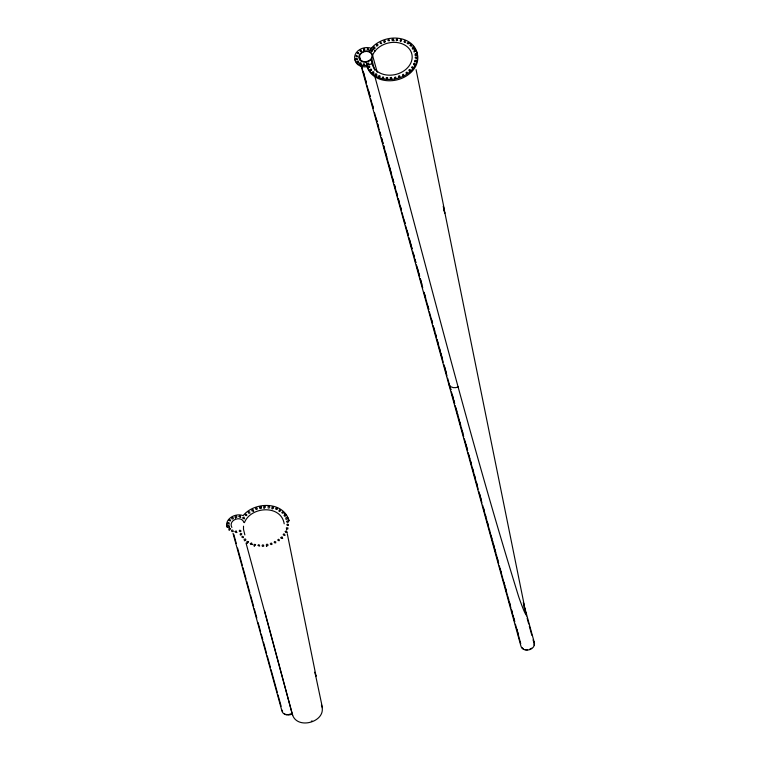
<?xml version="1.0" encoding="UTF-8"?>
<svg xmlns="http://www.w3.org/2000/svg" width="761" height="761" viewBox="0 0 761 761"><rect width="100%" height="100%" fill="white"/><g stroke="black" fill="none" stroke-linecap="round" stroke-linejoin="round"><path stroke-width="1.14" d="M227.529 523.273L228.11 522.474L229.213 522.94M228.985 520.429L229.565 519.63L230.669 520.096M231.411 530.769L231.991 529.97L233.104 530.436M234.797 531.644L236.214 530.921L236.795 532.605M238.726 516.462L240.143 515.73L240.723 517.413M239.192 530.988L239.772 530.189L240.885 530.645M241.76 537.114L242.34 536.315L243.444 536.771M242.597 517.822L244.015 517.1L244.595 518.783M244.034 539.73C245.442 537.418 247.135 540.691 244.348 540.776M245.109 514.931L245.689 514.132L246.792 514.588M248.153 512.381L248.733 511.582L249.846 512.039M250.207 543.658L251.615 542.935L252.195 544.619M251.653 510.25L253.071 509.528L253.651 511.211M255.487 508.614C256.723 506.388 258.692 509.965 255.915 509.432M257.903 545.494L258.483 544.695L259.596 545.161M259.558 507.501L260.138 506.702L261.242 507.168M267.853 507.016L268.443 506.217L269.546 506.683M270.269 543.906L271.144 543.05L271.962 543.573M274.112 542.26L274.692 541.461L275.805 541.927M275.558 508.852L276.138 508.053L277.251 508.519M277.603 540.139L278.478 539.283L279.297 539.796M280.657 537.589L282.074 536.857L282.654 538.541M281.732 512.79L282.312 511.991L283.425 512.448M283.168 534.688L283.748 533.899L284.861 534.355M284.005 515.406L284.88 514.55L285.698 515.064M285.061 531.539L286.478 530.817L287.059 532.5M285.632 518.346L286.212 517.547L287.325 518.013M286.574 521.532C287.801 519.316 289.77 522.883 287.002 522.36M286.792 524.862L287.373 524.063L288.476 524.519M357.29 62.849L357.87 62.05M363.492 50.711L364.072 49.912M376.695 74.511C376.838 73.075 374.165 74.017 375.297 75.006C377.152 75.843 377.627 74.683 376.124 75.073M393.542 39.553L392.743 38.792L391.867 39.648L392.676 40.171L393.542 39.553L393.846 40.847M413.832 47.981L413.023 47.23L412.148 48.086L412.966 48.599L413.832 47.981L414.136 49.275M416.705 55.41C416.533 51.539 413.09 54.868 416.714 55.163M321.389 704.962C328.115 721.637 296.448 730.998 292.214 713.847C288.723 716.206 281.865 715.026 281.931 710.013M227.006 524.262L226.826 527.069C224.742 518.422 235.872 512.743 243.12 515.625C254.564 501.461 283.815 501.052 289.104 520.952L287.468 517.014M243.52 526.174L243.491 529.304L244.861 534.916M244.424 522.674C250.711 506.236 281.142 504.362 284.195 523.825M376.619 46.117L377.77 45.517M383.953 42.34L384.524 41.788M372.49 73.456L374.079 73.142M375.335 75.662L375.905 75.111M392.181 40.704L392.752 40.143M396.319 40.752L396.89 40.19M382.383 78.592L382.954 78.031M400.305 41.389L400.876 40.828M394.674 78.744L395.244 78.183M412.462 49.132L413.033 48.58M414.098 52.081L414.669 51.52M415.03 55.268L415.601 54.706M416.4 54.117L415.829 54.668M414.745 61.964L415.316 61.403M415.078 65.646C411.159 63.705 415.772 62.079 414.317 64.685M229.156 529.932L230.317 529.333M235.358 517.794C239.43 517.28 234.084 513.646 235.349 518.032M259.872 508.557L261.461 508.243M247.192 542.983L248.343 542.393M264.038 508.025L265.189 507.425M268.176 508.072L269.765 507.758M272.162 508.709L273.57 508.215M254.231 545.913L255.392 545.323M266.521 546.065C270.593 545.551 265.247 541.918 266.512 546.303M285.946 519.402L287.354 518.916M286.593 529.285L288 528.8M356.053 59.748L357.347 59.482M371.168 51.329L372.462 51.073M359.982 64.276L361.551 64.409M378.778 77.165L380.072 76.909M409.228 71.087L410.521 70.83M227.9 527.069L229.384 526.973M243.025 518.65L244.5 518.564M248.581 513.199L250.055 513.114M252.081 511.078L253.556 510.992M231.839 531.597L233.313 531.511M250.626 544.486L252.11 544.4M284.433 516.224L285.727 515.968M285.489 532.367L286.964 532.281M281.085 538.408L282.559 538.322M291.71 713.628L288.533 714.617M360.876 51.272C362.54 48.599 357.546 51.52 361.485 51.377M364.3 49.884C365.965 47.211 360.971 50.131 364.909 49.988M358.231 53.574C359.905 50.892 354.902 53.822 358.85 53.67M367.982 49.598C369.389 46.925 364.814 49.874 368.771 49.874M380.909 43.396C382.317 40.723 377.741 43.662 381.699 43.672M377.408 45.517C379.577 43.558 374.422 44.557 377.114 45.584M384.743 41.75C386.417 39.077 381.413 41.998 385.361 41.855M356.776 56.419C358.193 53.746 353.618 56.685 357.575 56.695M373.879 48.238L375.154 48.343M374.364 48.067C376.524 46.107 371.368 47.106 374.07 48.133M388.804 40.647C390.479 37.974 385.475 40.894 389.423 40.752M371.853 50.968C374.022 48.999 368.857 49.998 371.558 51.025M356.728 59.387C358.897 57.417 353.741 58.416 356.443 59.444M397.109 40.162C398.783 37.489 393.779 40.409 397.727 40.266M358.098 62.012C359.506 59.339 354.93 62.278 358.888 62.288M401.104 40.799C402.978 38.202 397.746 40.875 401.456 40.799M360.666 63.914C362.835 61.945 357.68 62.954 360.372 63.972M404.814 41.998C406.231 39.325 401.646 42.264 405.613 42.274M364.053 64.79C365.461 62.117 360.885 65.056 364.842 65.066M368.448 64.124C370.112 61.451 365.118 64.371 369.056 64.228M408.143 43.729C410.027 41.132 404.785 43.805 408.505 43.719M369.38 67.31C371.263 64.723 366.022 67.387 369.741 67.31M410.988 45.926L411.292 44.737A25.893 20.395 -13.3 0 0 409.389 43.31M370.531 70.421L371.625 70.354M371.016 70.25C373.185 68.29 368.02 69.289 370.721 70.316M373.28 72.866C375.449 70.906 370.293 71.905 372.995 72.923M414.888 51.491C416.771 48.904 411.53 51.567 415.249 51.491M379.454 76.804C381.622 74.835 376.467 75.843 379.168 76.861M416.048 57.998C417.713 55.325 412.719 58.245 416.657 58.102M383.173 78.002C384.581 75.329 380.005 78.269 383.972 78.278M415.535 61.375C417.418 58.787 412.177 61.451 415.896 61.375M386.674 78.802L387.777 78.744M387.159 78.64C389.328 76.671 384.172 77.67 386.864 78.697M412.424 67.834C413.832 65.161 409.256 68.1 413.213 68.109M395.463 78.155C397.137 75.482 392.134 78.402 396.072 78.259M409.913 70.725C412.082 68.766 406.926 69.765 409.618 70.783M399.04 77.213L400.324 77.318M406.859 73.275C408.533 70.602 403.53 73.522 407.477 73.379M403.368 75.406C404.776 72.733 400.2 75.672 404.158 75.681M239.354 517.09L240.447 517.023M228.148 523.901L229.432 524.015M245.727 515.558L246.83 515.492M276.186 509.48L277.28 509.423M235.425 532.281L236.7 532.386M239.82 531.616L240.914 531.549M287.411 525.49L288.514 525.423M283.796 535.325L285.071 535.43M270.897 544.534L271.991 544.467M274.731 542.888L275.834 542.831M259.415 507.625L261.508 507.102M311.325 721.181L312.162 720.971M391.078 78.716L391.915 78.792M229.87 520.924L230.45 520.885M282.616 513.285L283.206 513.247M242.645 537.608L243.482 537.675M278.497 540.633L279.325 540.7M258.788 545.989L259.625 546.065M286.345 714.484L287.03 714.531M393.047 40.086L393.856 40.609M413.328 48.523L414.146 49.037M379.473 78.155L378.93 78.022M280.362 511.04C278.165 512.971 278.726 508.434 280.581 510.25M241.598 534.631C239.411 536.553 239.972 532.015 241.817 533.832M284.452 713.742L285.052 713.98M411.292 44.737L409.884 45.47L411.596 46.031M233.342 518.698C231.011 520.248 231.287 516.234 233.313 517.794M263.763 546.113C261.432 547.663 261.717 543.639 263.734 545.209M284.804 513.523L286.136 515.264M243.9 522.493C241.465 514.921 227.824 520.039 231.877 527.449M282.388 710.85L282.607 711.354M287.972 527.896L286.402 527.763L286.583 529.523M273.532 507.321L271.962 507.187L272.153 508.947M265.408 506.636L263.839 506.503L264.019 508.262M255.61 544.524L254.041 544.391L254.222 546.151M248.562 541.594L246.992 541.461L247.182 543.221M230.535 528.534L228.966 528.4L229.147 530.17M443.235 206.269L444.766 213.27L443.473 206.963M315.415 674.465L322.417 707.644M314.569 672.21L316.062 676.206L287.258 533.613M377.247 72.324L372.567 55.353A6.954 5.47 -13.3 0 0 361.646 52.471A6.954 5.47 -13.3 0 0 362.978 61.869A6.954 5.47 -13.3 0 0 372.567 55.353A20.518 16.162 -13.3 0 1 405.994 45.812A20.518 16.162 -13.3 0 1 398.84 73.503A20.518 16.162 -13.3 0 1 371.663 58.854L374.65 70.183M534.479 643.121L523.33 602.645C529.627 626.322 522.303 607.192 518.669 596.672C465.494 425.123 422.583 250.559 375.097 77.384M523.996 606.85L524.928 610.255M525.556 612.529L526.498 615.944M527.126 618.217L528.686 623.896M529.314 626.17L531.815 635.264M533.071 639.82L534.013 643.226A6.468 5.051 -15.4 0 1 533.927 645.014M359.458 56.038L360.724 60.614M361.561 65.322L362.512 68.756M363.14 71.049L364.091 74.492M364.719 76.785L366.298 82.511M368.505 90.54L370.084 96.267M372.3 104.295L373.242 107.729M376.086 118.05L377.037 121.494M377.665 123.786L378.617 127.22M379.872 131.805L380.823 135.249M381.451 137.541L383.03 143.268M383.668 145.56L384.609 149.004M385.247 151.296L386.826 157.023M389.033 165.051L391.554 174.221M392.819 178.806L393.77 182.25M394.398 184.543L395.349 187.977M396.614 192.562L397.556 196.005M398.193 198.298L399.135 201.732M400.4 206.317L401.351 209.76M404.186 220.081L405.137 223.515M407.03 230.393L408.296 234.978M409.561 239.563L412.082 248.733M413.347 253.318L414.288 256.761M414.926 259.054L415.867 262.497M417.133 267.082L418.084 270.516M418.712 272.809L419.663 276.253M420.291 278.545L421.87 284.272M424.086 292.3L425.656 298.027M427.872 306.055L428.814 309.499L423.991 292.395M431.658 319.81L432.609 323.254M433.875 327.839L434.816 331.273M435.454 333.565L436.395 337.009M437.023 339.301L438.602 345.028M439.24 347.32L440.181 350.764M440.819 353.056L442.398 358.792M444.605 366.812L446.184 372.548M449.97 386.303L450.921 389.737M452.186 394.322L453.128 397.756M453.765 400.048L454.707 403.492M455.972 408.067L456.914 411.511M457.551 413.803L459.13 419.53M459.758 421.822L460.709 425.256M461.337 427.549L462.916 433.275M465.123 441.304L467.644 450.464M468.909 455.049L469.86 458.493M470.488 460.776L471.44 464.22M472.695 468.805L473.646 472.239M474.274 474.531L475.225 477.965M476.491 482.55L477.432 485.994M479.639 494.013L481.218 499.739M483.425 507.758L484.377 511.202M485.642 515.787L486.583 519.221M487.221 521.513L488.162 524.947M489.428 529.532L490.369 532.966M491.007 535.259L491.948 538.702M492.586 540.995L494.165 546.721M494.793 549.014L495.744 552.448M496.372 554.74L497.951 560.467M500.158 568.496L501.109 571.93M503.944 582.241L504.895 585.685M505.523 587.968L506.474 591.411M507.73 595.996L508.681 599.43M509.309 601.723L510.26 605.157M511.525 609.742L512.467 613.185M513.095 615.468L514.674 621.204M516.89 629.223L518.46 634.95M359.392 57.846L360.02 60.129M361.589 65.846L362.54 69.28M363.168 71.572L364.747 77.289M365.375 79.582L366.317 83.016M366.954 85.299L370.103 96.742M370.731 99.035L373.251 108.186M374.517 112.761L377.037 121.912M377.665 124.205L379.244 129.922M379.872 132.214L380.814 135.648M381.451 137.931L383.021 143.648M383.658 145.941L393.741 182.554M394.369 184.847L397.518 196.281M398.155 198.573L401.304 210.017M401.932 212.3L405.08 223.744M405.718 226.036L408.238 235.187M408.866 237.47L412.015 248.914M412.652 251.206L414.222 256.923M414.859 259.216L415.801 262.65M416.429 264.933L419.587 276.376M420.215 278.659L422.736 287.82M429.356 311.848L432.505 323.282M433.133 325.575L436.281 337.018M436.919 339.301L443.216 362.188M443.853 364.471L447.002 375.915M447.63 378.207L450.778 389.651M451.416 391.934L454.564 403.378M455.192 405.661L457.713 414.821M458.978 419.397L461.499 428.548M462.127 430.84L463.706 436.557M464.334 438.85L465.275 442.274M465.913 444.567L467.482 450.284M468.12 452.576L469.061 456.01M469.689 458.293L478.203 489.19M478.831 491.473L481.979 502.916M482.617 505.209L485.765 516.652M486.393 518.935L489.551 530.379M490.179 532.671L492.7 541.822M493.328 544.105L496.476 555.549M497.114 557.842L498.683 563.559M499.321 565.851L500.262 569.276M500.89 571.568L504.048 583.012M504.676 585.295L507.197 594.455M508.453 599.031L510.973 608.182M511.611 610.474L513.18 616.191M513.818 618.474L514.759 621.908M515.387 624.201L516.966 629.918M517.594 632.21L520.743 643.654M361.152 66.045L520.905 646.041A6.954 5.432 -15.4 0 0 529.808 649.609A6.954 5.432 -15.4 0 0 533.746 641.38M233.77 534.327L236.291 543.497M237.556 548.082L242.293 565.28M242.921 567.573L246.079 579.035M246.716 581.328L249.865 592.79M250.502 595.083L253.66 606.546M254.288 608.838L256.818 618.008M258.074 622.593L260.604 631.754M261.232 634.046L262.811 639.782M263.449 642.075L266.597 653.537M267.235 655.83L270.393 667.292M271.021 669.585L277.337 692.51M277.965 694.803L281.123 706.265M233.009 533.356L281.893 710.822M292.585 715.188L246.041 543.078M292.624 715.34L264.562 610.741M366.85 65.389L367.154 66.683A11.263 8.875 -13.3 0 1 354.968 59.748M229.47 527.192C230.069 524.491 226.074 525.299 227.786 527.535M444.129 209.075L524.053 604.12M416.086 69.66L444.215 208.885M458.35 386.854A6.954 5.432 -15.4 0 1 448.6 383.468M531.616 648.22A6.468 5.051 -15.4 0 1 529.656 649.257M527.468 649.723A6.468 5.051 -15.4 0 1 525.299 649.58M523.425 648.829A6.468 5.051 -15.4 0 1 522.056 647.563M416.124 50.635A25.893 20.395 -13.3 0 1 398.85 79.372A25.893 20.395 -13.3 0 1 366.888 65.579M412.957 46.202A25.893 20.395 -13.3 0 1 415.611 49.693M369.037 51.396A25.893 20.395 -13.3 0 1 410.617 43.092A25.893 20.395 -13.3 0 1 401.894 76.861A25.893 20.395 -13.3 0 1 366.279 62.079M371.901 63.505A11.263 8.875 -13.3 0 1 356.424 62.278A11.263 8.875 -13.3 0 1 359.706 49.56A11.263 8.875 -13.3 0 1 375.154 50.93M390.203 77.983C391.544 80.495 392.505 75.767 390.203 77.983M398.431 76.347C399.772 78.849 400.724 74.121 398.431 76.347M363.473 61.574A6.468 5.099 -13.3 0 0 372.043 55.172A6.468 5.099 -13.3 0 0 361.656 52.937A6.468 5.099 -13.3 0 0 363.473 61.574"/></g></svg>
